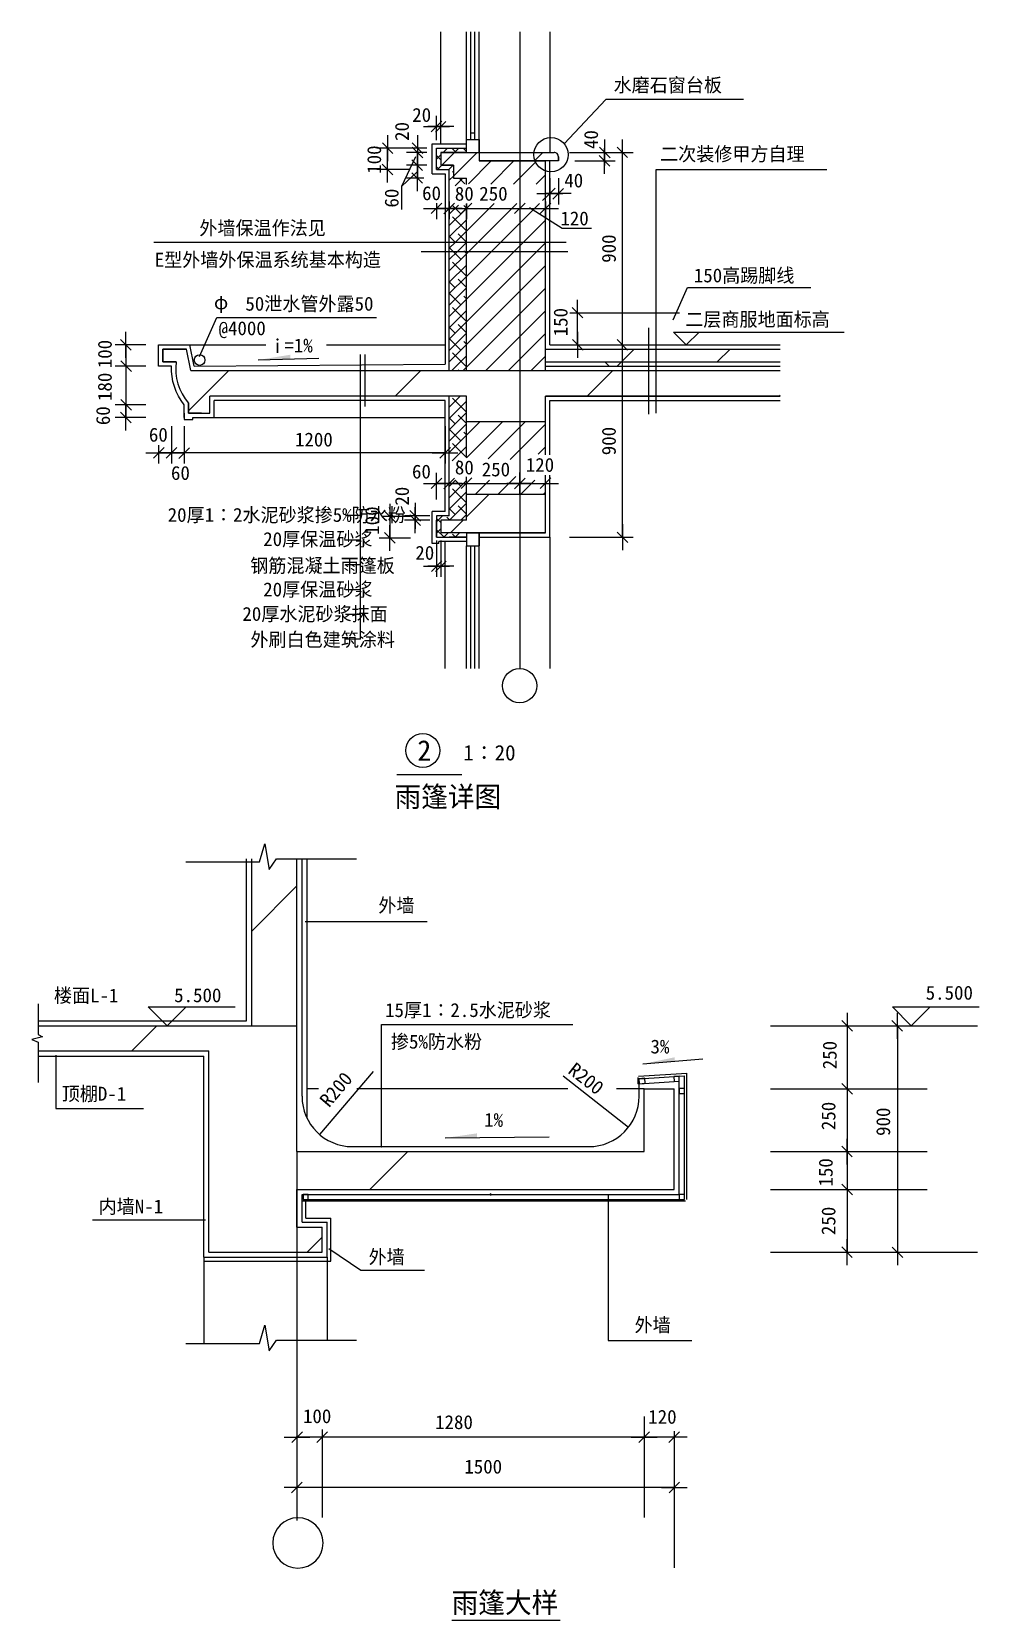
# Model space of a CAD drawing. Header units: metres. Extents: x 1322 to 5755, y 889 to 8319.
import ezdxf

# ---------------------------------------------------------------- set-up
doc = ezdxf.new("R2010")
doc.units = ezdxf.units.M
for name, color, linetype in [('A-AXI', 3, 'Continuous'), ('AXIS', 3, 'Continuous'), ('DOTE', 1, 'Continuous'), ('PUB_DIM', 3, 'Continuous'), ('PUB_HATCH', 251, 'Continuous'), ('PUB_TEXT', 7, 'Continuous'), ('Q', 4, 'Continuous'), ('S_DOTE', 7, 'Continuous'), ('WALL', 5, 'Continuous'), ('WQ', 7, 'Continuous')]:
    doc.layers.add(name, color=color, linetype=linetype)
pattern_1 = [(45, (0, 0), (-449.013, 449.013), [])]
pattern_2 = [(45, (0, 0), (-224.506, 224.506), [])]

# ---------------------------------------------------------------- blocks, each defined once
blk = doc.blocks.new('_DOT')
blk.add_lwpolyline([(-0.05, 0, 1), (0.05, 0, 1)], format="xyb", close=True)
blk = doc.blocks.new('_AXISO')
blk.add_circle((0, 0), 0.5)
blk = doc.blocks.new('_DIMX')
at = {"color": 5}
blk.add_line((-40.36, 0), (40.36, 0), dxfattribs=at)
at = {"color": 1}
blk.add_lwpolyline([(-16.25, -16.25), (16.81, 16.81)], dxfattribs=at)

msp = doc.modelspace()

# ---------------------------------------------------------------- hatches: boundary and pattern name
h = msp.add_hatch()
h.set_pattern_fill('AN33C', scale=100)
h.set_pattern_definition(pattern_2)
h.paths.add_polyline_path([(3605.62, 7754.51), (3415.68, 7754.51), (3415.68, 7714.51), (3605.62, 7714.51)])
h.paths.add_polyline_path([(3670.92, 7743.57, -0.03), (3671.67, 7754.51), (3605.62, 7754.51), (3605.62, 7714.51), (3676.39, 7714.51, -0.09)])
h.paths.add_polyline_path([(3785.68, 7734.51, 0.2), (3779.82, 7748.65, 0.2), (3765.67, 7754.51), (3765.68, 7754.51), (3671.67, 7754.51, 0.03), (3670.92, 7743.57, 0.09), (3676.39, 7714.51), (3785.68, 7714.51)])
h = msp.add_hatch()
h.set_pattern_fill('ANSI31', scale=1000)
h.paths.add_polyline_path([(2768.08, 6734.51), (2096.89, 6734.51), (2029.06, 6954.51), (1935.68, 6954.51), (1935.68, 6814.51), (1935.68, 6754.51), (1997.33, 6754.51, 0.21), (2055.68, 6561.76), (2055.68, 6514.51), (2155.68, 6514.51), (2155.68, 6614.51), (2768.08, 6614.51)])
h.paths.add_polyline_path([(3605.61, 6734.51), (2796.47, 6734.51), (2796.47, 6614.51), (3355.68, 6614.51), (3355.68, 6494.51), (3605.61, 6494.51)])
h.paths.add_polyline_path([(2796.47, 6734.51), (2768.08, 6734.51), (2768.08, 6614.51), (2796.47, 6614.51)])
h.paths.add_polyline_path([(4207.85, 6734.51), (3605.61, 6734.51), (3605.61, 6494.51), (3725.68, 6494.51), (3725.68, 6614.51), (4207.85, 6614.51)])
h.paths.add_polyline_path([(4822.96, 6734.51), (4245.25, 6734.51), (4245.25, 6614.51), (4822.96, 6614.51)])
h.paths.add_polyline_path([(4245.25, 6734.51), (4207.85, 6734.51), (4207.85, 6614.51), (4245.25, 6614.51)])
h.paths.add_polyline_path([(3725.68, 6154.51), (3605.61, 6154.51), (3605.61, 5974.51), (3725.68, 5974.51)])
h.paths.add_polyline_path([(3605.61, 6154.51), (3355.68, 6154.51), (3355.68, 6034.51), (3216.11, 6034.51), (3216.11, 5974.51), (3605.61, 5974.51)])
h = msp.add_hatch()
h.set_pattern_fill('AN33C', scale=200)
h.set_pattern_definition(pattern_1)
h.paths.add_polyline_path([(4822.96, 6734.51), (4245.25, 6734.51), (4245.25, 6614.51), (4822.96, 6614.51)])
h.paths.add_polyline_path([(3605.61, 6734.51), (2796.47, 6734.51), (2796.47, 6614.51), (3355.68, 6614.51), (3355.68, 6494.51), (3605.61, 6494.51)])
h.paths.add_polyline_path([(2768.08, 6734.51), (2096.89, 6734.51), (2029.06, 6954.51), (1935.68, 6954.51), (1935.68, 6814.51), (1935.68, 6754.51), (1997.33, 6754.51, 0.21), (2055.68, 6561.76), (2055.68, 6514.51), (2155.68, 6514.51), (2155.68, 6614.51), (2768.08, 6614.51)])
h.paths.add_polyline_path([(4245.25, 6734.51), (4207.85, 6734.51), (4207.85, 6614.51), (4245.25, 6614.51)])
h.paths.add_polyline_path([(3605.61, 6154.51), (3355.68, 6154.51), (3355.68, 6034.51), (3216.11, 6034.51), (3216.11, 5974.51), (3605.61, 5974.51)])
h.paths.add_polyline_path([(3725.68, 6154.51), (3605.61, 6154.51), (3605.61, 5974.51), (3725.68, 5974.51)])
h = msp.add_hatch()
h.set_pattern_fill('AN33C', scale=100)
h.set_pattern_definition(pattern_2)
h.paths.add_polyline_path([(4207.85, 6834.51), (3725.68, 6834.51), (3725.68, 6774.51), (4207.85, 6774.51)])
h.paths.add_polyline_path([(4822.96, 6834.51), (4245.25, 6834.51), (4245.25, 6774.51), (4822.96, 6774.51)])
h.paths.add_polyline_path([(4245.25, 6834.51), (4207.85, 6834.51), (4207.85, 6774.51), (4245.25, 6774.51)])
h = msp.add_hatch()
h.set_pattern_fill('ANSI38', scale=300)
h.paths.add_polyline_path([(4207.85, 6774.51), (3725.68, 6774.51), (3725.68, 6754.51), (4207.85, 6754.51)])
h.paths.add_polyline_path([(4822.96, 6774.51), (4245.25, 6774.51), (4245.25, 6754.51), (4822.96, 6754.51)])
h.paths.add_polyline_path([(4245.25, 6774.51), (4207.85, 6774.51), (4207.85, 6754.51), (4245.25, 6754.51)])
h = msp.add_hatch()
h.set_pattern_fill('AN33C', scale=200)
h.set_pattern_definition(pattern_1)
h.paths.add_polyline_path([(4207.85, 6614.51), (4207.85, 6734.51), (3605.61, 6734.51), (3605.61, 6494.51), (3725.68, 6494.51), (3725.68, 6614.51)])
at = {"layer": 'PUB_HATCH'}
h = msp.add_hatch(dxfattribs=at)
h.set_pattern_fill('ANSI31', scale=392.3)
h.paths.add_polyline_path([(2351.05, 3669.21), (2562.88, 3669.21), (2562.88, 4450.8), (2467, 4450.8), (2432.08, 4400.93), (2412.12, 4520.61), (2387.17, 4435.84), (2351.05, 4435.84)])
h = msp.add_hatch(dxfattribs=at)
h.set_pattern_fill('AN31C', scale=392.28)
h.set_pattern_definition([(45, (0, 0), (-880.7, 880.7), [])])
h.paths.add_polyline_path([(2562.88, 3669.21), (1351.83, 3669.21), (1351.83, 3627.94), (1372.94, 3617.43), (1322.13, 3605.18), (1351.92, 3592.92), (1351.92, 3551.52), (2150.98, 3551.52), (2150.98, 2610.05), (2562.88, 2610.05), (2562.88, 3080.79)])
h.paths.add_polyline_path([(4328.15, 2904.26), (4328.15, 3375), (4186.93, 3375), (4186.93, 3080.79), (2562.88, 3080.79), (2562.88, 2904.26)])
h.paths.add_polyline_path([(2680.56, 2727.73), (2562.88, 2727.73), (2562.88, 2610.05), (2680.56, 2610.05)])

# ---------------------------------------------------------------- linework, layer by layer
for p, q in [((3235.68, 7794.51), (3235.68, 8318.79)), ((3355.68, 7814.51), (3355.68, 8318.79)), ((3375.68, 7814.51), (3375.68, 8318.79)), ((3395.68, 7814.51), (3395.68, 8318.79)), ((3415.68, 7814.51), (3415.68, 8318.79)), ((3812.6, 7794.52), (4007.93, 8002.5)), ((4652.04, 8002.5), (4007.93, 8002.5)), ((3355.68, 7754.51), (3355.68, 7814.51)), ((3355.68, 7754.51), (3355.68, 7814.51)), ((3355.68, 7814.51), (3415.68, 7814.51)), ((3355.68, 7814.51), (3415.68, 7814.51)), ((3355.68, 7754.51), (3355.68, 7814.51)), ((3355.68, 7814.51), (3415.68, 7814.51)), ((3395.68, 7844.51), (3375.68, 7844.51)), ((3415.68, 7754.51), (3415.68, 7814.51)), ((3415.68, 7754.51), (3415.68, 7814.51)), ((3415.68, 7814.51), (3415.68, 7754.51)), ((3053.93, 7597.05), (3119.24, 7735.72)), ((3195.68, 7794.51), (3355.68, 7794.51)), ((3195.68, 7654.51), (3195.68, 7794.51)), ((3215.68, 7723.22), (3235.68, 7743.22)), ((3235.68, 7720.19), (3215.68, 7740.19)), ((3355.68, 7754.51), (3235.68, 7754.51)), ((3235.68, 7754.51), (3235.68, 7694.51)), ((3235.68, 7754.51), (3765.68, 7754.51)), ((3239.99, 7694.51), (3299.99, 7754.51)), ((3246.96, 7754.51), (3266.96, 7774.51)), ((3303.71, 7758.22), (3287.42, 7774.51)), ((3295.68, 7644.13), (3406.06, 7754.51)), ((3299.99, 7754.51), (3319.99, 7774.51)), ((3355.68, 7759.29), (3340.45, 7774.51)), ((3353.03, 7754.51), (3355.68, 7757.16)), ((3415.68, 7754.51), (3415.68, 7714.51)), ((3785.68, 7734.51), (3785.68, 7714.51)), ((3123.33, 7662.31), (3053.93, 7597.02)), ((3195.68, 7654.51), (3255.68, 7654.51)), ((3228.32, 7674.51), (3215.68, 7687.15)), ((3219.99, 7674.51), (3239.99, 7694.51)), ((3235.68, 7694.51), (3295.68, 7694.51)), ((3262.81, 7695.85), (3262.81, 7695.85)), ((3273.03, 7674.51), (3293.03, 7694.51)), ((3275.68, 6734.51), (3275.68, 7674.51)), ((3295.68, 7660.19), (3290.45, 7665.41)), ((3295.68, 7694.51), (3295.68, 7634.51)), ((3365.5, 7607.88), (3472.13, 7714.51)), ((3415.68, 7714.51), (3725.68, 7714.51)), ((3469.38, 7605.7), (3578.19, 7714.51)), ((3605.62, 7635.87), (3678.77, 7709.02)), ((3678.77, 7709.02), (3684.26, 7714.51)), ((3725.68, 6734.51), (3725.68, 7714.51)), ((3785.68, 7714.51), (3725.68, 7714.51)), ((3745.68, 6854.48), (3745.68, 7714.51)), ((3745.68, 7004.51), (3745.68, 7714.51)), ((4243.9, 7674.98), (5041.82, 7674.98)), ((4243.9, 6534.95), (4243.9, 7674.98)), ((3053.93, 7486.93), (3053.93, 7597.05)), ((3275.68, 7649.23), (3275.68, 7649.23)), ((3275.68, 7624.13), (3295.68, 7644.13)), ((3277.19, 7625.64), (3275.68, 7627.15)), ((3295.68, 7634.51), (3355.68, 7634.51)), ((3302.54, 7597.96), (3339.09, 7634.51)), ((3348.97, 7606.89), (3321.35, 7634.51)), ((3355.68, 7603.99), (3355.68, 7634.51)), ((3575.45, 7605.7), (3605.62, 7635.87)), ((3681.51, 7605.7), (3725.68, 7649.86)), ((3275.68, 7465.03), (3318.61, 7507.96)), ((3330.22, 7466.54), (3288.81, 7507.96)), ((3355.68, 7494.12), (3343.48, 7506.32)), ((3355.68, 7491.99), (3380.53, 7516.85)), ((3355.68, 7385.93), (3485.45, 7515.7)), ((3355.68, 6734.51), (3355.68, 7514.18)), ((3408.42, 7332.6), (3591.51, 7515.7)), ((3605.62, 7423.74), (3697.58, 7515.7)), ((3712.05, 7530.17), (3725.68, 7543.8)), ((3275.68, 7411.99), (3355.68, 7491.99)), ((3275.68, 7358.96), (3355.68, 7438.96)), ((3355.68, 7388.05), (3290.45, 7453.28)), ((3620.55, 7332.6), (3725.68, 7437.73)), ((3803.68, 7398.16), (3650.22, 7496.05)), ((3277.19, 7413.51), (3275.68, 7415.02)), ((3303.71, 7333.96), (3275.68, 7361.99)), ((3302.35, 7332.6), (3355.68, 7385.93)), ((3355.68, 7335.02), (3316.96, 7373.73)), ((3514.48, 7332.6), (3605.62, 7423.74)), ((3940.81, 7398.16), (3803.68, 7398.16)), ((3821.61, 7332.6), (1892.92, 7332.6)), ((3144.06, 7290.46), (3829.32, 7290.46)), ((3275.68, 7305.93), (3302.35, 7332.6)), ((3294.17, 7290.46), (3275.68, 7308.96)), ((3275.68, 7252.89), (3313.24, 7290.46)), ((3330.22, 7254.41), (3294.17, 7290.46)), ((3313.24, 7290.46), (3355.38, 7332.6)), ((3347.2, 7290.46), (3343.48, 7294.18)), ((3355.68, 7281.99), (3347.2, 7290.46)), ((3355.38, 7332.6), (3355.68, 7332.89)), ((3355.68, 7279.86), (3366.28, 7290.46)), ((3355.68, 7173.8), (3472.34, 7290.46)), ((3355.68, 7067.73), (3578.41, 7290.46)), ((3366.28, 7290.46), (3408.42, 7332.6)), ((3472.34, 7290.46), (3514.48, 7332.6)), ((3578.41, 7290.46), (3605.62, 7317.67)), ((3605.62, 7317.67), (3620.55, 7332.6)), ((3605.62, 7211.61), (3684.48, 7290.46)), ((3684.48, 7290.46), (3725.68, 7331.66)), ((3275.68, 7199.86), (3355.68, 7279.86)), ((3275.68, 7146.83), (3355.68, 7226.83)), ((3355.68, 7175.92), (3290.45, 7241.15)), ((3355.68, 6961.66), (3605.62, 7211.61)), ((3605.62, 7105.54), (3725.68, 7225.6)), ((3277.19, 7201.38), (3275.68, 7202.89)), ((3275.68, 7093.8), (3355.68, 7173.8)), ((3303.71, 7121.83), (3275.68, 7149.86)), ((3355.68, 7122.89), (3316.96, 7161.6)), ((3275.68, 7040.76), (3355.68, 7120.76)), ((3330.22, 7042.28), (3275.68, 7096.82)), ((3275.68, 6987.73), (3355.68, 7067.73)), ((3355.68, 7069.86), (3343.48, 7082.05)), ((3355.68, 6855.6), (3605.62, 7105.54)), ((3605.62, 6999.47), (3725.68, 7119.53)), ((3275.68, 6934.7), (3355.68, 7014.7)), ((3277.19, 6989.24), (3275.68, 6990.76)), ((3355.68, 6963.79), (3290.45, 7029.02)), ((3355.68, 6749.53), (3605.62, 6999.47)), ((3605.62, 6893.41), (3725.68, 7013.47)), ((3275.68, 6881.66), (3355.68, 6961.66)), ((3303.71, 6909.69), (3275.68, 6937.72)), ((3355.68, 6910.76), (3316.96, 6949.47)), ((4207.85, 6933.32), (4207.85, 6530.63)), ((3275.68, 6828.63), (3355.68, 6908.63)), ((3330.22, 6830.14), (3275.68, 6884.69)), ((3275.68, 6775.6), (3355.68, 6855.6)), ((3355.68, 6857.72), (3343.48, 6869.92)), ((3446.72, 6734.51), (3605.62, 6893.41)), ((3605.62, 6787.34), (3725.68, 6907.4)), ((1935.68, 6774.51), (1935.68, 6834.51)), ((1935.68, 6834.51), (2045.89, 6834.51)), ((2045.89, 6834.51), (1935.68, 6834.51)), ((1935.68, 6834.51), (1935.68, 6774.51)), ((1997.33, 6774.51), (1935.68, 6774.51)), ((1935.68, 6774.51), (1997.33, 6774.51)), ((2065.89, 6734.51), (2045.89, 6834.51)), ((2081.58, 6754.23), (3255.84, 6763.51)), ((2881.4, 6566.46), (2881.4, 6809.8)), ((3277.19, 6777.11), (3275.68, 6778.63)), ((3287.62, 6734.51), (3355.68, 6802.56)), ((3355.68, 6751.66), (3290.45, 6816.89)), ((3552.79, 6734.51), (3605.62, 6787.34)), ((3658.85, 6734.51), (3725.68, 6801.33)), ((3725.68, 6834.51), (4822.96, 6834.51)), ((3725.68, 6774.51), (4822.96, 6774.51)), ((2065.89, 6734.51), (4823.03, 6734.51)), ((3319.79, 6734.51), (3316.96, 6737.34)), ((3340.65, 6734.51), (3355.68, 6749.53)), ((3725.68, 6754.51), (4823.03, 6754.51)), ((3355.68, 6614.51), (2155.68, 6614.51)), ((2155.68, 6534.51), (2155.68, 6614.51)), ((3275.68, 6054.51), (3275.68, 6614.51)), ((3275.68, 6563.47), (3326.72, 6614.51)), ((3355.68, 6331.68), (3355.68, 6614.51)), ((4823.03, 6614.51), (3725.68, 6614.51)), ((3725.68, 6339.39), (3725.68, 6614.51)), ((2055.68, 6534.51), (2055.68, 6581.76)), ((2055.68, 6581.76), (2055.68, 6534.51)), ((3255.68, 6074.51), (3255.68, 6594.51)), ((3275.68, 6510.43), (3355.68, 6590.43)), ((3277.19, 6564.98), (3275.68, 6566.49)), ((3355.68, 6539.53), (3290.45, 6604.75)), ((3745.68, 6594.51), (4823.03, 6594.51)), ((3745.68, 6378.05), (3745.68, 6594.51)), ((3745.68, 6339.39), (3745.68, 6594.51)), ((2115.68, 6534.51), (2055.68, 6534.51)), ((2055.68, 6534.51), (2155.68, 6534.51)), ((3275.68, 6457.4), (3355.68, 6537.4)), ((3303.71, 6485.43), (3275.68, 6513.46)), ((3275.68, 6404.37), (3355.68, 6484.37)), ((3355.68, 6486.49), (3316.96, 6525.2)), ((3725.68, 6494.51), (3355.68, 6494.51)), ((3355.68, 6431.33), (3418.85, 6494.51)), ((3355.68, 6325.27), (3524.92, 6494.51)), ((3457.5, 6321.02), (3605.61, 6469.14)), ((3605.61, 6469.14), (3630.98, 6494.51)), ((3605.61, 6363.07), (3725.68, 6483.14)), ((3330.22, 6405.88), (3275.68, 6460.43)), ((3275.68, 6351.33), (3355.68, 6431.33)), ((3355.68, 6327.39), (3290.45, 6392.62)), ((3355.68, 6433.46), (3343.48, 6445.66)), ((3277.19, 6352.85), (3275.68, 6354.36)), ((3289.13, 6311.76), (3355.68, 6378.3)), ((3560.02, 6317.48), (3605.61, 6363.07)), ((3691.29, 6342.69), (3725.68, 6377.07)), ((3318.28, 6311.76), (3316.96, 6313.07)), ((3745.68, 5954.51), (3745.68, 6244.34)), ((3275.68, 6192.23), (3304.85, 6221.41)), ((3275.68, 6139.2), (3355.68, 6219.2)), ((3355.68, 6115.26), (3290.45, 6180.49)), ((3330.22, 6193.75), (3302.56, 6221.41)), ((3355.68, 6221.33), (3355.59, 6221.41)), ((3355.68, 6034.51), (3355.68, 6237.31)), ((3355.68, 6219.2), (3358.06, 6221.59)), ((3397.05, 6154.51), (3464.13, 6221.59)), ((3503.12, 6154.51), (3587.12, 6238.51)), ((3609.18, 6154.51), (3676.26, 6221.59)), ((3725.68, 5974.51), (3725.68, 6240.38)), ((3275.68, 6086.17), (3355.68, 6166.17)), ((3277.19, 6140.72), (3275.68, 6142.23)), ((3277.05, 6034.51), (3355.68, 6113.14)), ((3355.68, 6062.23), (3316.96, 6100.94)), ((3725.68, 6154.51), (3355.68, 6154.51)), ((3355.68, 6034.51), (3355.68, 6154.51)), ((3715.25, 6154.51), (3725.68, 6164.94)), ((2860.65, 6056.29), (2789.89, 6056.29)), ((3196.11, 5924.51), (3196.11, 6074.51)), ((3255.68, 6074.51), (3196.11, 6074.51)), ((3275.68, 6054.51), (3216.11, 6054.51)), ((3275.68, 6054.51), (3216.11, 6054.51)), ((3216.11, 6054.51), (3216.11, 5954.51)), ((3216.11, 6026.6), (3244.02, 6054.51)), ((3236.11, 6022.69), (3216.11, 6042.69)), ((3216.11, 5954.51), (3216.11, 6034.51)), ((3275.68, 6034.51), (3236.11, 6034.51)), ((3355.68, 6034.51), (3236.11, 6034.51)), ((3236.11, 6034.51), (3236.11, 5974.51)), ((3255.68, 6074.51), (3255.68, 6074.51)), ((3277.33, 6034.51), (3263.93, 6047.91)), ((3275.03, 6034.51), (3275.03, 6034.51)), ((3303.71, 6061.17), (3275.68, 6089.2)), ((3275.68, 6054.51), (3275.68, 6054.51)), ((3355.68, 6034.51), (3295.68, 6034.51)), ((3330.08, 6034.51), (3355.68, 6060.1)), ((3216.11, 5973.57), (3236.11, 5993.57)), ((3251.26, 5954.51), (3216.11, 5989.66)), ((3216.11, 5954.51), (3355.68, 5954.51)), ((3236.11, 6014.51), (3236.11, 6014.51)), ((3725.68, 5974.51), (3236.11, 5974.51)), ((3250.08, 5954.51), (3270.08, 5974.51)), ((3355.68, 5954.51), (3275.03, 5954.51)), ((3355.68, 5954.51), (3275.68, 5954.51)), ((3304.3, 5954.51), (3290.45, 5968.36)), ((3303.12, 5954.51), (3323.12, 5974.51)), ((3355.68, 5974.51), (3355.68, 5914.51)), ((3355.68, 5974.51), (3355.68, 5914.51)), ((3415.68, 5974.51), (3415.68, 5914.51)), ((3415.68, 5914.51), (3415.68, 5974.51)), ((3415.68, 5954.51), (3745.68, 5954.51)), ((2860.65, 5940.29), (2785.54, 5940.29)), ((3226.11, 5924.51), (3196.11, 5924.51)), ((3226.11, 5924.51), (3226.11, 5934.51)), ((3355.68, 5934.51), (3226.11, 5934.51)), ((3255.68, 5340.02), (3255.68, 5934.51)), ((3355.68, 5934.51), (3285.85, 5934.51)), ((3355.68, 5914.51), (3415.68, 5914.51)), ((3355.68, 5340.02), (3355.68, 5914.51)), ((3355.68, 5914.51), (3415.68, 5914.51)), ((3375.68, 5340.02), (3375.68, 5914.51)), ((3395.68, 5340.02), (3395.68, 5914.51)), ((3415.68, 5340.02), (3415.68, 5914.51)), ((2860.65, 5824.77), (2789.89, 5824.77)), ((2860.65, 5708.77), (2789.94, 5708.77)), ((2860.65, 5593.25), (2789.94, 5593.25)), ((2860.65, 5477.73), (2789.94, 5477.73)), ((3030.4, 4844.54), (3333.63, 4844.54)), ((3287.28, 888.95), (3793.69, 888.95))]:
    msp.add_line(p, q)
for points in [[(3745.68, 8318.79), (3745.68, 7754.51)], [(3295.68, 7694.51), (3235.68, 7694.51)], [(3255.68, 7654.51), (3255.68, 6763.51)], [(4322.85, 6971.16), (4389.75, 7123.37), (4967.08, 7123.37)], [(3839.11, 7004.51), (4351.87, 7004.51)], [(2061.51, 6854.51), (2417.83, 6854.51)], [(2081.58, 6754.23), (2061.51, 6854.51)], [(2700.7, 6854.51), (3255.68, 6854.51)], [(3745.68, 6854.48), (4822.96, 6854.48)], [(2860.65, 5477.73), (2860.65, 6809.84)], [(3255.68, 6594.51), (2175.68, 6594.51)], [(2175.68, 6514.51), (2175.68, 6594.51)], [(2035.68, 6534.51), (2035.68, 6514.51)], [(2035.68, 6514.51), (2035.68, 6504.51), (2075.68, 6504.51), (2075.68, 6514.51)], [(2075.68, 6514.51), (2175.68, 6514.51)], [(2175.68, 6514.51), (3255.68, 6514.51)], [(3745.68, 5954.51), (3745.68, 5340.02)]]:
    msp.add_lwpolyline(points)
msp.add_lwpolyline([(2035.68, 6514.51), (2035.68, 6574.51, -0.18), (1975.68, 6754.51), (1915.68, 6754.51), (1915.68, 6854.51), (2061.51, 6854.51)], format="xyb")
msp.add_lwpolyline([(3275.68, 6054.51), (3275.68, 6054.51)], close=True)
for centre, radius in [((3750.92, 7743.57), 80), ((2107.57, 6783.46), 25), ((3604.66, 5260.03), 80), ((3151.59, 4957.14), 79.3)]:
    msp.add_circle(centre, radius)
for centre, radius, start, end in [((3765.68, 7734.51), 20, 0, 90), ((2244.79, 6744.22), 249.32, 173.02, 220.66), ((2244.79, 6744.22), 249.32, 173.02, 220.66)]:
    msp.add_arc(centre, radius, start, end)
for points in [[(2381.74, 6783.59), (2531.06, 6808.15), (2532.28, 6788.18)], [(4181.15, 3490.99), (4330.63, 3503.68), (4329.29, 3521.93)], [(3255.84, 3144.69), (3405.83, 3146.27), (3405.62, 3166.26)]]:
    msp.add_solid(points)
at = {"layer": 'A-AXI'}
for p, q in [((3215.68, 7811.76), (3215.68, 7924.96)), ((3235.68, 7814.51), (3235.68, 7924.96)), ((3215.48, 7874.96), (3215.28, 7874.96)), ((3235.68, 7874.96), (3215.68, 7874.96)), ((3235.88, 7874.96), (3236.08, 7874.96)), ((3087.08, 7774.51), (2936.77, 7774.51)), ((2986.77, 7774.71), (2986.77, 7774.91)), ((2986.77, 7674.51), (2986.77, 7774.51)), ((3837.36, 7754.51), (4135.38, 7754.51)), ((3862.76, 7754.51), (4052.18, 7754.51)), ((4002.18, 7754.71), (4002.18, 7754.91)), ((4002.18, 7714.51), (4002.18, 7754.51)), ((4085.38, 6854.68), (4085.38, 7754.31)), ((3087.08, 7674.51), (2936.77, 7674.51)), ((2986.77, 7674.31), (2986.77, 7674.11)), ((3862.76, 7714.51), (4052.18, 7714.51)), ((4002.18, 7714.31), (4002.18, 7714.11)), ((3215.68, 7516.46), (3215.68, 7442.47)), ((3275.68, 7525.08), (3275.68, 7442.47)), ((3275.68, 7525.08), (3275.68, 7442.47)), ((3355.68, 7515.59), (3355.68, 7442.47)), ((3355.68, 7515.37), (3355.68, 7442.47)), ((3605.62, 7525.08), (3605.62, 7442.47)), ((3605.62, 7525.08), (3605.62, 7442.47)), ((3725.68, 7525.08), (3725.68, 7442.47)), ((3215.48, 7492.47), (3215.28, 7492.47)), ((3215.68, 7492.47), (3275.68, 7492.47)), ((3275.88, 7492.47), (3276.08, 7492.47)), ((3275.88, 7492.47), (3355.48, 7492.47)), ((3355.88, 7492.47), (3605.42, 7492.47)), ((3605.82, 7492.47), (3725.48, 7492.47)), ((2107.23, 6799.9), (2187.69, 6983.01)), ((2187.69, 6983.01), (2934.8, 6983.01)), ((3837.36, 6854.48), (4135.38, 6854.48)), ((3837.36, 6854.48), (4135.38, 6854.48)), ((4085.38, 5954.71), (4085.38, 6854.28)), ((3837.36, 5954.51), (4135.38, 5954.51))]:
    msp.add_line(p, q, dxfattribs=at)
at = {"layer": 'DOTE'}
msp.add_line((2562.88, 3080.79), (2562.88, 1355.08), dxfattribs=at)
at = {"layer": 'PUB_DIM'}
for p, q in [((3171.1, 7774.51), (3075.98, 7774.51)), ((3171.1, 7754.51), (3075.98, 7754.51)), ((3171.1, 7754.51), (3075.98, 7754.51)), ((3125.98, 7774.71), (3125.98, 7774.91)), ((3125.98, 7774.51), (3125.98, 7754.51)), ((3125.98, 7754.71), (3125.98, 7754.91)), ((3125.98, 7754.51), (3125.98, 7694.51)), ((3125.98, 7754.31), (3125.98, 7754.11)), ((3171.1, 7694.51), (3075.98, 7694.51)), ((3156.59, 7694.51), (3075.98, 7694.51)), ((3125.98, 7694.71), (3125.98, 7694.91)), ((3125.98, 7694.51), (3125.98, 7634.51)), ((3125.98, 7694.31), (3125.98, 7694.11)), ((3156.59, 7634.51), (3075.98, 7634.51)), ((3125.98, 7634.31), (3125.98, 7634.11)), ((3745.68, 7634.03), (3745.68, 7511.58)), ((3785.68, 7634.03), (3785.68, 7511.58)), ((3745.48, 7561.58), (3745.28, 7561.58)), ((3785.68, 7561.58), (3745.68, 7561.58)), ((3785.88, 7561.58), (3786.08, 7561.58)), ((3841.84, 7004.51), (3925.99, 7004.51)), ((3875.99, 6854.71), (3875.99, 7004.31)), ((4384.1, 6854.48), (4324.1, 6914.48)), ((4324.1, 6914.48), (4444.1, 6914.48)), ((4444.1, 6914.48), (4384.1, 6854.48)), ((4444.1, 6914.48), (5122.52, 6914.48)), ((1855.68, 6854.51), (1712.93, 6854.51)), ((1762.93, 6854.31), (1762.93, 6754.71)), ((3834.55, 6854.51), (3925.99, 6854.51)), ((1855.68, 6754.51), (1712.93, 6754.51)), ((1855.68, 6754.51), (1712.93, 6754.51)), ((1762.93, 6754.71), (1762.93, 6754.91)), ((1762.93, 6754.51), (1762.93, 6574.51)), ((1855.68, 6574.51), (1712.93, 6574.51)), ((1855.68, 6574.51), (1712.93, 6574.51)), ((1762.93, 6574.71), (1762.93, 6574.91)), ((1762.93, 6574.51), (1762.93, 6514.51)), ((1762.93, 6574.31), (1762.93, 6574.11)), ((1855.68, 6514.51), (1712.93, 6514.51)), ((1762.93, 6514.31), (1762.93, 6514.11)), ((1975.67, 6474.51), (1975.67, 6298.75)), ((1975.67, 6474.51), (1975.67, 6298.75)), ((2035.67, 6474.51), (2035.67, 6298.75)), ((2035.68, 6474.51), (2035.68, 6298.75)), ((3255.68, 6474.51), (3255.68, 6298.75)), ((1915.47, 6348.75), (1915.27, 6348.75)), ((1915.67, 6385.73), (1915.67, 6298.75)), ((1975.67, 6348.75), (1915.67, 6348.75)), ((1975.47, 6348.75), (1975.27, 6348.75)), ((2035.67, 6348.75), (1975.67, 6348.75)), ((1975.87, 6348.75), (1976.07, 6348.75)), ((2035.87, 6348.75), (2036.07, 6348.75)), ((3255.48, 6348.75), (2035.88, 6348.75)), ((3215.71, 6130.7), (3215.71, 6256.28)), ((3275.28, 6130.7), (3275.28, 6256.28)), ((3275.68, 6155.98), (3275.68, 6256.59)), ((3605.68, 6155.98), (3605.68, 6256.59)), ((3605.68, 6155.98), (3605.68, 6256.59)), ((3725.68, 6155.98), (3725.68, 6244.34)), ((3203.78, 6206.59), (3769.02, 6206.59)), ((3215.51, 6206.28), (3215.31, 6206.28)), ((3215.71, 6206.28), (3275.28, 6206.28)), ((3275.48, 6206.28), (3275.68, 6206.28)), ((3355.68, 6155.98), (3355.68, 6237.31)), ((3355.68, 6155.98), (3355.68, 6237.31)), ((3355.88, 6206.59), (3398.01, 6206.59)), ((3605.48, 6206.59), (3585.99, 6206.59)), ((3605.88, 6206.59), (3725.48, 6206.59)), ((3093.61, 6050.81), (2961.91, 6050.81)), ((2997.98, 6051.01), (2997.98, 6051.21)), ((2997.98, 6050.81), (2997.98, 5950.81)), ((3183.79, 6054.51), (3065.94, 6054.51)), ((3183.79, 6034.51), (3065.94, 6034.51)), ((3115.94, 6054.71), (3115.94, 6054.91)), ((3115.94, 6054.51), (3115.94, 6034.51)), ((3115.94, 6034.31), (3115.94, 6034.11)), ((3093.61, 5950.81), (2947.98, 5950.81)), ((2997.98, 5950.61), (2997.98, 5950.41)), ((3216.11, 5938.98), (3216.11, 5768.99)), ((3236.11, 5938.98), (3236.11, 5768.99)), ((3215.91, 5818.99), (3215.71, 5818.99)), ((3236.11, 5818.99), (3216.11, 5818.99)), ((3236.31, 5818.99), (3236.51, 5818.99)), ((1867.21, 3757.47), (2043.73, 3757.47)), ((1955.47, 3669.21), (1867.21, 3757.47)), ((1955.47, 3757.47), (2273.22, 3757.47)), ((2043.73, 3757.47), (1955.47, 3669.21)), ((5437.03, 3669.21), (5348.77, 3757.47)), ((5348.77, 3757.47), (5525.3, 3757.47)), ((5525.3, 3757.47), (5437.03, 3669.21)), ((5437.03, 3757.47), (5754.78, 3757.47)), ((4778.15, 3669.21), (5511.49, 3669.21)), ((5013.52, 3669.21), (5746.86, 3669.21)), ((5136.49, 3670.71), (5136.49, 3672.21)), ((5136.49, 3669.21), (5136.49, 3375)), ((5371.86, 3667.71), (5371.86, 2611.55)), ((2669.31, 3160.39), (2920.89, 3456.24)), ((4113.14, 3194.33), (3807.69, 3434.18)), ((4778.15, 3375), (5511.49, 3375)), ((4778.15, 3375), (5511.49, 3375)), ((5136.49, 3376.5), (5136.49, 3378)), ((5136.49, 3375), (5136.49, 3080.79)), ((5136.49, 3373.5), (5136.49, 3372)), ((4778.15, 3080.79), (5511.49, 3080.79)), ((4778.15, 3080.79), (5511.49, 3080.79)), ((5136.49, 3082.29), (5136.49, 3083.79)), ((5136.49, 3080.79), (5136.49, 2904.26)), ((5136.49, 3079.29), (5136.49, 3077.79)), ((4778.15, 2904.26), (5511.49, 2904.26)), ((4778.15, 2904.26), (5511.49, 2904.26)), ((5136.49, 2905.76), (5136.49, 2907.26)), ((5136.49, 2904.26), (5136.49, 2610.05)), ((5136.49, 2902.76), (5136.49, 2901.26)), ((4778.15, 2610.05), (5511.49, 2610.05)), ((5013.52, 2610.05), (5746.86, 2610.05)), ((5136.49, 2608.55), (5136.49, 2607.05)), ((2562.88, 1841.93), (2562.88, 1370.03)), ((4186.93, 1841.93), (4186.93, 1370.03)), ((4186.93, 1841.93), (4186.93, 1370.03)), ((2561.38, 1745.03), (2559.88, 1745.03)), ((2680.56, 1745.03), (2562.88, 1745.03)), ((2680.56, 1781.46), (2680.56, 1370.03)), ((2680.56, 1746.44), (2680.56, 1370.03)), ((4185.43, 1745.03), (2682.06, 1745.03)), ((2682.06, 1745.03), (2683.56, 1745.03)), ((4185.43, 1745.03), (4183.93, 1745.03)), ((4328.05, 1745.03), (4186.93, 1745.03)), ((4328.05, 1774), (4328.05, 1370.03)), ((4329.55, 1745.03), (4331.05, 1745.03)), ((4326.55, 1509.66), (2564.38, 1509.66)), ((4328.05, 1511.07), (4328.05, 1134.66))]:
    msp.add_line(p, q, dxfattribs=at)
for points in [[(2381.74, 6783.59), (2665.1, 6792.23)], [(4181.15, 3490.99), (4461.72, 3514.8)], [(3255.84, 3144.69), (3742.47, 3149.81)]]:
    msp.add_lwpolyline(points, dxfattribs=at)
at = {"layer": 'PUB_HATCH'}
for p, q in [((2387.17, 4435.84), (2412.12, 4520.61)), ((2412.12, 4520.61), (2432.08, 4400.93)), ((2042.87, 4435.84), (2387.17, 4435.84)), ((2327.51, 3692.75), (2327.51, 4450.8)), ((2432.08, 4400.93), (2467, 4450.8)), ((2467, 4450.8), (2841.24, 4450.8)), ((2586.42, 3339.69), (2586.42, 4450.8)), ((2609.95, 3237.1), (2609.95, 4450.8)), ((2600.94, 4157.22), (3171.39, 4157.22)), ((1351.83, 3692.75), (2327.51, 3692.75)), ((1351.83, 3527.99), (2127.45, 3527.99)), ((2127.45, 2586.51), (2127.45, 3527.99)), ((4157.45, 3427.96), (4157.45, 3398.53)), ((4161.19, 3433.77), (4386.99, 3447.88)), ((4161.92, 3422.03), (4375.22, 3435.36)), ((4375.22, 2857.19), (4375.22, 3435.36)), ((4386.99, 2857.19), (4386.99, 3447.88)), ((2663.29, 3375), (2609.95, 3375)), ((3830.31, 3375), (2842.55, 3375)), ((4186.93, 3375), (4058.43, 3375)), ((4163.39, 3398.53), (4157.45, 3398.53)), ((4163.39, 3398.53), (4351.68, 3410.3)), ((4163.39, 3339.69), (4163.39, 3398.53)), ((4351.68, 2880.72), (4351.68, 3410.3)), ((2821.78, 3104.32), (3928.02, 3104.32)), ((2586.42, 2751.27), (2586.42, 2880.72)), ((2586.42, 2880.72), (4351.68, 2880.72)), ((2586.42, 2851.3), (4381.1, 2851.3)), ((2604.07, 2768.92), (2604.07, 2851.3)), ((2606.52, 2857.19), (4375.22, 2857.19)), ((2135.65, 2759.79), (1605.56, 2759.79)), ((2586.42, 2751.27), (2704.1, 2751.27)), ((2604.07, 2768.92), (2721.75, 2768.92)), ((2704.1, 2586.51), (2704.1, 2751.27)), ((2721.75, 2568.86), (2721.75, 2768.92)), ((2127.45, 2586.51), (2127.45, 2184.01)), ((2127.45, 2586.51), (2704.1, 2586.51)), ((2127.45, 2568.86), (2721.75, 2568.86)), ((2704.1, 2586.51), (2704.1, 2198.97)), ((2387.17, 2184.01), (2412.12, 2268.79)), ((2412.12, 2268.79), (2432.08, 2149.11)), ((2042.87, 2184.01), (2387.17, 2184.01)), ((2432.08, 2149.11), (2467, 2198.97)), ((2467, 2198.97), (2841.24, 2198.97))]:
    msp.add_line(p, q, dxfattribs=at)
for points in [[(1351.83, 3772.81), (1351.83, 3627.94), (1372.94, 3617.43), (1322.13, 3605.18), (1351.92, 3592.92), (1351.92, 3403.82)], [(1434.5, 3532.22), (1434.5, 3282.63), (1845, 3282.63)], [(2711.54, 2627.7), (2861.56, 2525.62), (3158.84, 2525.62)]]:
    msp.add_lwpolyline(points, dxfattribs=at)
for points in [[(4163.39, 3398.53), (4192.44, 3400.35), (4190.97, 3423.84), (4161.92, 3422.03)], [(4328.15, 3408.83), (4351.64, 3410.3), (4350.17, 3433.79), (4326.68, 3432.32)], [(4351.68, 3351.9), (4375.22, 3351.9), (4375.22, 3375.43), (4351.68, 3375.43)], [(2592.38, 2857.19), (2615.92, 2857.19), (2615.92, 2880.72), (2592.38, 2880.72)], [(4351.68, 2857.19), (4375.22, 2857.19), (4375.22, 2880.72), (4351.68, 2880.72)]]:
    msp.add_lwpolyline(points, close=True, dxfattribs=at)
for centre, start, end in [((2821.78, 3339.69), 180, 270), ((3928.02, 3339.69), 270, 0)]:
    msp.add_arc(centre, 235.37, start, end, dxfattribs=at)
at = {"layer": 'PUB_TEXT'}
for p, q in [((2957.87, 3675.73), (3852.83, 3675.73)), ((2957.87, 3104.32), (2957.87, 3675.73)), ((4018.42, 2880.72), (4018.42, 2197.3)), ((4018.42, 2197.3), (4409.52, 2197.3))]:
    msp.add_line(p, q, dxfattribs=at)
at = {"layer": 'S_DOTE'}
msp.add_line((3605.63, 8318.79), (3605.61, 5340.02), dxfattribs=at)
at = {"layer": 'WALL'}
for p, q in [((2351.05, 3669.21), (2351.05, 4450.8)), ((2562.88, 3669.21), (2562.88, 4450.8)), ((1351.83, 3669.21), (2562.88, 3669.21)), ((2562.88, 3080.79), (2562.88, 3669.21)), ((1351.83, 3551.52), (2150.98, 3551.52)), ((2150.98, 2610.05), (2150.98, 3551.52)), ((4186.93, 3080.79), (4186.93, 3375)), ((4186.93, 3375), (4328.15, 3375)), ((4328.15, 2904.26), (4328.15, 3375)), ((2562.88, 3080.79), (4186.93, 3080.79)), ((2562.88, 2727.73), (2562.88, 2904.26)), ((2562.88, 2904.26), (4328.15, 2904.26)), ((2562.88, 2727.73), (2680.56, 2727.73)), ((2680.56, 2610.05), (2680.56, 2727.73)), ((2150.98, 2610.05), (2680.56, 2610.05))]:
    msp.add_line(p, q, dxfattribs=at)
at = {"layer": 'WQ'}
for p, q in [((3215.68, 7774.51), (3355.68, 7774.51)), ((3215.68, 7674.51), (3215.68, 7774.51)), ((3235.68, 7754.51), (3765.68, 7754.51)), ((3785.68, 7714.51), (3785.68, 7734.51)), ((3785.68, 7734.51), (3785.68, 7714.51)), ((3215.68, 7674.51), (3275.68, 7674.51)), ((3785.68, 7714.51), (3415.68, 7714.51)), ((2096.89, 6734.51), (4823.03, 6734.51)), ((3355.68, 6378.05), (3355.68, 6614.51)), ((3725.68, 6614.51), (4823.03, 6614.51)), ((3725.68, 6378.05), (3725.68, 6614.51)), ((3355.68, 5974.51), (3725.68, 5974.51))]:
    msp.add_line(p, q, dxfattribs=at)
for start, end in [(0, 90), (45, 90), (360, 45)]:
    msp.add_arc((3765.68, 7734.51), 20, start, end, dxfattribs=at)

# ---------------------------------------------------------------- block references
at = {"layer": 'A-AXI', "xscale": 1.5, "yscale": 1.5, "zscale": 1.5}
for p in [(3215.68, 7874.96), (3215.68, 7492.47), (3355.68, 7492.47), (3605.62, 7492.47), (3725.68, 7492.47)]:
    msp.add_blockref('_DIMX', p, dxfattribs=at)
for p, rotation in [((3235.68, 7874.96), 180), ((2986.77, 7774.51), 270), ((4002.18, 7754.51), 270), ((4085.38, 7754.51), 90), ((2986.77, 7674.51), 90), ((4002.18, 7714.51), 90), ((3275.68, 7492.47), 180), ((4085.38, 6854.48), 90), ((4085.38, 5954.51), 270)]:
    msp.add_blockref('_DIMX', p, dxfattribs=dict(at, rotation=rotation))
at = {"layer": 'AXIS', "xscale": -235.37, "yscale": 235.37, "zscale": 235.37, "rotation": 180}
msp.add_blockref('_AXISO', (2567.31, 1250.32), dxfattribs=at)
at = {"layer": 'PUB_DIM', "xscale": 1.5, "yscale": 1.5, "zscale": 1.5}
for p, rotation in [((3125.98, 7774.51), 270), ((3125.98, 7754.51), 270), ((3125.98, 7694.51), 90), ((3125.98, 7634.51), 90), ((3745.68, 7561.58), 360), ((3785.68, 7561.58), 180), ((3875.99, 7004.51), 90), ((1762.93, 6854.51), 90), ((3875.99, 6854.51), 270), ((1762.93, 6754.51), 270), ((1762.93, 6574.51), 270), ((1762.93, 6514.51), 90), ((1915.67, 6348.75), 360), ((1975.67, 6348.75), 360), ((2035.68, 6348.75), 180), ((3255.68, 6348.75), 360), ((3275.28, 6206.28), 180), ((3605.68, 6206.59), 180), ((2997.98, 6050.81), 270), ((3115.94, 6034.51), 90), ((3115.94, 6054.51), 270), ((2997.98, 5950.81), 90), ((3236.11, 5818.99), 180), ((5136.49, 3669.21), 270), ((5371.86, 3669.21), 90), ((5136.49, 3375), 270), ((5136.49, 3080.79), 90), ((5136.49, 2904.26), 270), ((5136.49, 2610.05), 90), ((5371.86, 2610.05), 270), ((2680.56, 1745.03), 180), ((4328.05, 1745.03), 180), ((2562.88, 1509.66), 180)]:
    msp.add_blockref('_DIMX', p, dxfattribs=dict(at, rotation=rotation))
for p in [(3215.71, 6206.28), (3355.68, 6206.59), (3725.68, 6206.59), (3216.11, 5818.99), (2562.88, 1745.03), (4186.93, 1745.03), (4328.05, 1509.66)]:
    msp.add_blockref('_DIMX', p, dxfattribs=at)
at = {"layer": 'PUB_TEXT', "xscale": 49.04, "yscale": 49.04, "zscale": 49.04}
for p in [(2957.87, 3104.32), (3469.05, 2880.72)]:
    msp.add_blockref('_DOT', p, dxfattribs=at)

# ---------------------------------------------------------------- texts
for s, p in [('20', (3102.14, 7897.4)), ('二次装修甲方自理', (4261.86, 7714.66)), ('60', (3148.3, 7531.25)), ('80', (3301.33, 7528.62)), ('250', (3415.69, 7528.96)), ('120', (3795.14, 7413.4)), ('150高踢脚线', (4419.47, 7146.78)), ('二层商服地面标高', (4379.69, 6941.16)), ('120', (3633.37, 6260.46)), ('60', (3100.98, 6229.1)), ('80', (3301.48, 6248.54)), ('250', (3427.3, 6239.29)), ('20', (3116.63, 5849.33)), ('100', (2590.9, 1810.86)), ('120', (4206.31, 1807.93)), ('1280', (3209.07, 1782.97)), ('1500', (3345.71, 1575.1))]:
    msp.add_text(s, height=65).set_placement(p)
for s, rotation, p in [('20', 90, (3086.31, 7808.3)), ('40', 90, (3971.03, 7770.3)), ('100', 90, (2956.42, 7654.45)), ('40', 360, (3813.42, 7591.01)), ('60', 90, (3038.04, 7496.5)), ('900', 90, (4054.33, 7238.08)), ('150', 90, (3828.63, 6894.14)), ('100', 90, (1696.37, 6745.03)), ('180', 90, (1696.2, 6591.65)), ('60', 90, (1687.98, 6478.77)), ('60', 360, (1870.17, 6401.6)), ('900', 90, (4054.33, 6338.08)), ('1200', 360, (2553.59, 6379.1)), ('60', 360, (1973.47, 6222.67)), ('20', 90, (3086.65, 6102.24)), ('100', 90, (2946.86, 5966)), ('250', 90, (5087.7, 3465.98)), ('250', 90, (5081.93, 3181.32)), ('900', 90, (5337.89, 3154.26)), ('150', 90, (5068.98, 2917.51)), ('250', 90, (5081.93, 2690.5))]:
    msp.add_text(s, height=65, rotation=rotation).set_placement(p)
at = {"layer": 'A-AXI'}
for s, p in [('外墙保温作法见', (2106.23, 7368.31)), ('E型外墙外保温系统基本构造', (1897.52, 7219.94)), ('   50泄水管外露50', (2188.78, 7014.24)), ('@4000', (2195.94, 6899.54)), ('i', (2449.58, 6816.01)), (' =1%', (2460.04, 6819.24))]:
    msp.add_text(s, height=65, dxfattribs=at).set_placement(p)
at = {"layer": 'PUB_DIM'}
for p in [(1988.22, 3779.76), (5504.2, 3791.48)]:
    msp.add_text('5.500', height=65, dxfattribs=at).set_placement(p)
for rotation, p in [(321.86, (3826.33, 3451.55)), (49.62, (2712.73, 3283.54))]:
    msp.add_text('R200', height=65, rotation=rotation, dxfattribs=at).set_placement(p)
at = {"layer": 'PUB_TEXT'}
for s, height, p in [('水磨石窗台板', 65, (4044.3, 8037.15)), ('20厚1∶2水泥砂浆掺5%防水粉', 65, (1957.92, 6026.58)), ('20厚保温砂浆', 65, (2405.1, 5913.35)), ('钢筋混凝土雨篷板', 65, (2344.44, 5789.44)), ('20厚保温砂浆', 65, (2405.1, 5677.97)), ('20厚水泥砂浆抹面', 65, (2307.45, 5563.46)), ('外刷白色建筑涂料', 65, (2345.26, 5443.49)), ('2', 96, (3125.99, 4909.14)), ('1∶20', 72, (3340.71, 4910.55)), ('雨篷详图', 96, (3019.33, 4692.99)), ('外墙', 65, (2943.75, 4200.37)), ('楼面L-1', 65, (1425.82, 3778.68)), ('15厚1∶2.5水泥砂浆', 65, (2974.92, 3710.36)), ('掺5%防水粉', 65, (3002.56, 3562.73)), ('3%', 65, (4216.85, 3539.87)), ('顶棚D-1', 65, (1462.47, 3319.11)), ('1%', 65, (3438.65, 3196.8)), ('内墙N-1', 65, (1634.87, 2791.73)), ('外墙', 65, (2898, 2556.22)), ('外墙', 65, (4142.36, 2237.82)), ('雨篷大样', 96, (3286.2, 923.02))]:
    msp.add_text(s, height=height, dxfattribs=at).set_placement(p)
at = {"layer": 'Q'}
msp.add_text('φ', height=65, dxfattribs=at).set_placement((2174.31, 7020.79))

doc.saveas('drawing.dxf')
